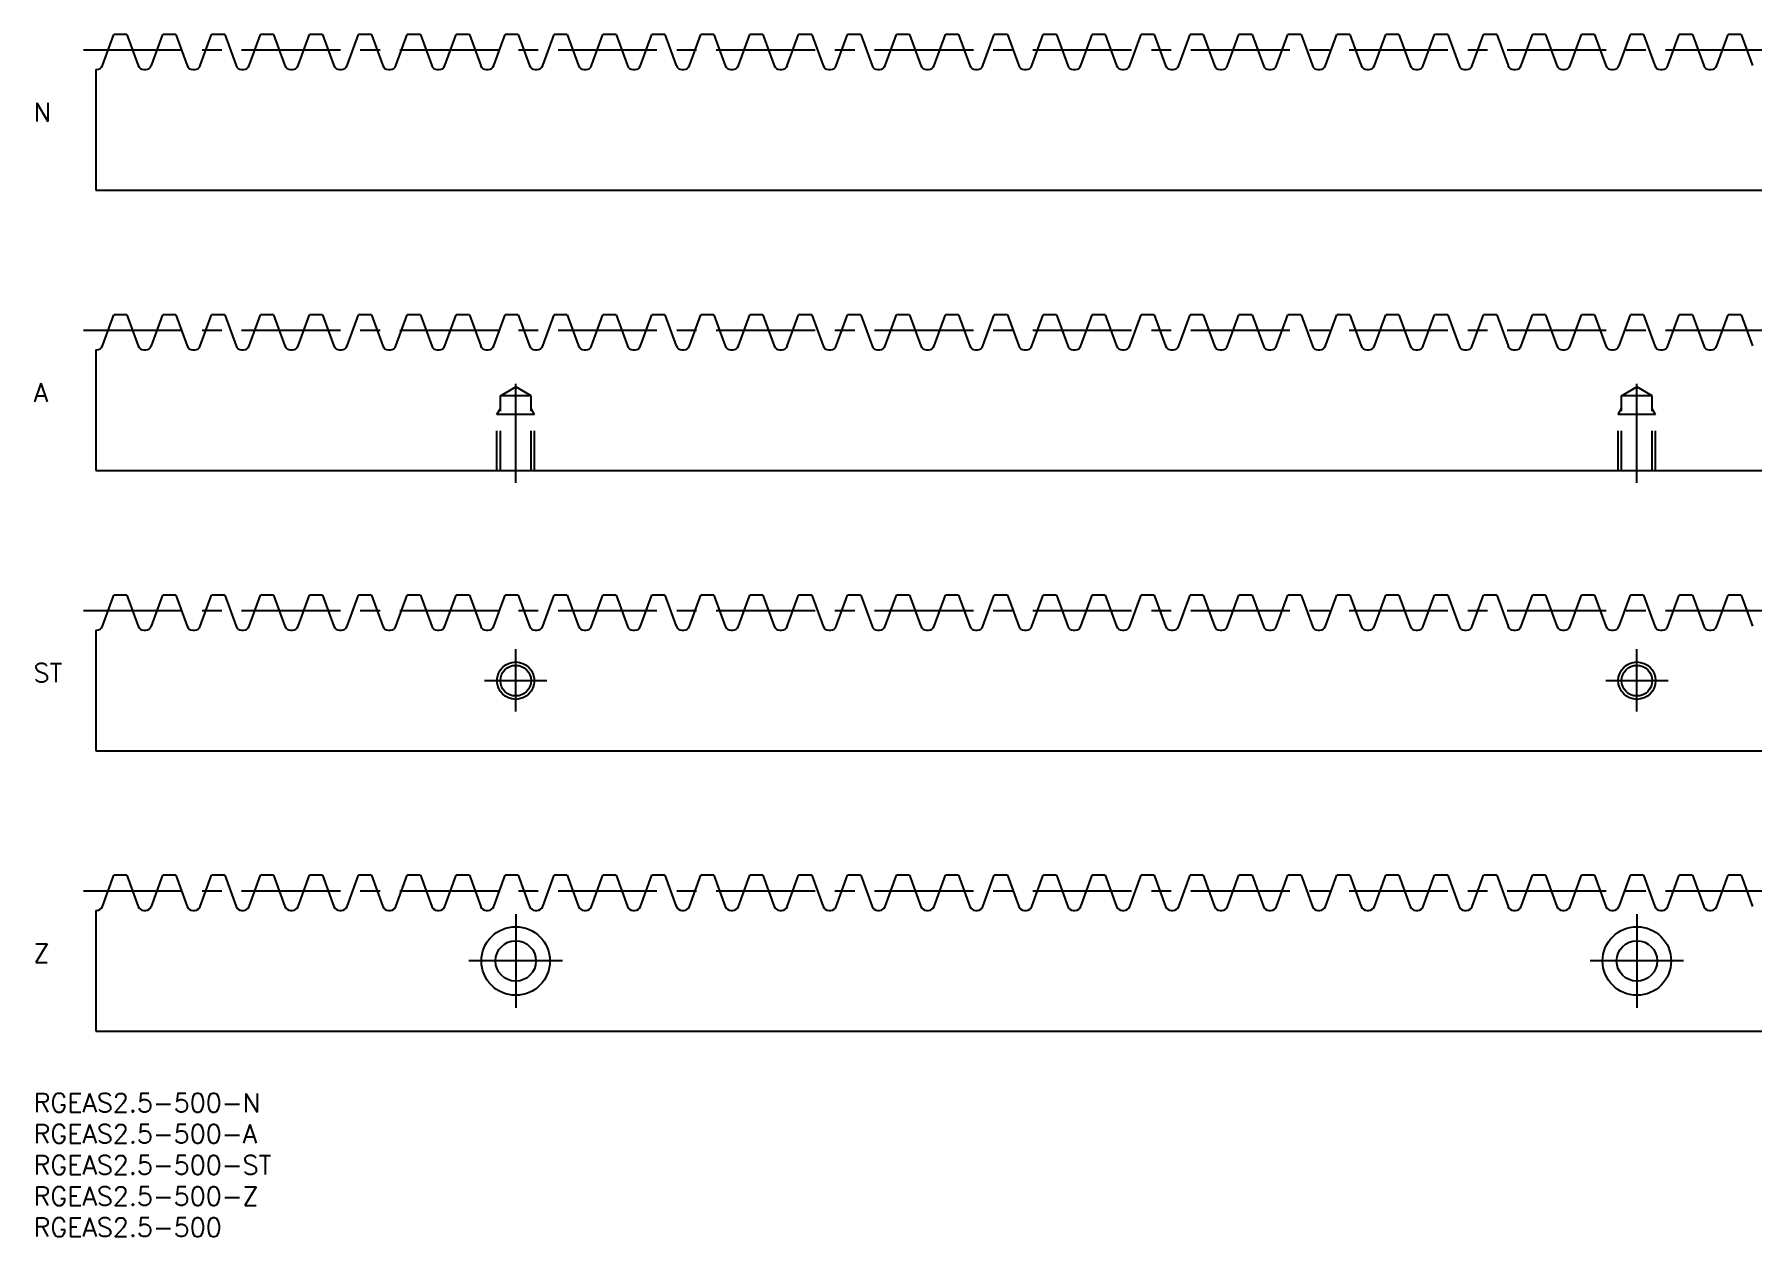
# Model space of a CAD drawing. Extents: x 0 to 552, y -23 to 170.
# Drawn here: x 0.1 to 276, y -23 to 170 of the extents above; entities that cross this region are included whole.
import ezdxf

# ---------------------------------------------------------------- set-up
doc = ezdxf.new("R2010")
doc.units = 0
doc.header["$LTSCALE"] = 0.5
doc.linetypes.add('CENTER', pattern=[50.8, 31.75, -6.35, 6.35, -6.35])
doc.linetypes.add('DASHED', pattern=[19.05, 12.7, -6.35])
for name, color, linetype in [('MSM_CENTER', 1, 'CENTER'), ('MSM_CONTINUOUS', 7, 'CONTINUOUS'), ('MSM_DASHED', 4, 'DASHED'), ('MSM_NARROW', 5, 'CONTINUOUS'), ('MSM_PART_NUMBER', 7, 'CONTINUOUS')]:
    doc.layers.add(name, color=color, linetype=linetype)
doc.styles.get("Standard").update_dxf_attribs({"font": 'txt.shx', "height": 3, "bigfont": 'bigfont.shx'})

msp = doc.modelspace()

# ---------------------------------------------------------------- linework, layer by layer
at = {"layer": 'MSM_CENTER'}
for p, q in [((8, 167.5), (506.8, 167.5)), ((8, 122.5), (506.8, 122.5)), ((77.4, 98), (77.4, 115.42)), ((257.4, 98), (257.4, 115.42)), ((8, 77.5), (506.8, 77.5)), ((77.4, 61.31), (77.4, 71.31)), ((257.4, 61.31), (257.4, 71.31)), ((72.4, 66.25), (82.4, 66.25)), ((252.4, 66.25), (262.4, 66.25)), ((8, 32.5), (506.8, 32.5)), ((77.4, 28.75), (77.4, 13.75)), ((257.4, 28.75), (257.4, 13.75)), ((84.9, 21.25), (69.9, 21.25)), ((264.9, 21.25), (249.9, 21.25))]:
    msp.add_line(p, q, dxfattribs=at)
at = {"layer": 'MSM_CONTINUOUS'}
for p, q in [((11.05, 165), (12.87, 170)), ((14.98, 170), (12.87, 170)), ((14.98, 170), (16.8, 165)), ((18.91, 165), (20.73, 170)), ((22.83, 170), (20.73, 170)), ((22.83, 170), (24.65, 165)), ((26.76, 165), (28.58, 170)), ((30.69, 170), (28.58, 170)), ((30.69, 170), (32.51, 165)), ((34.61, 165), (36.43, 170)), ((38.54, 170), (36.43, 170)), ((38.54, 170), (40.36, 165)), ((42.47, 165), (44.29, 170)), ((46.4, 170), (44.29, 170)), ((46.4, 170), (48.22, 165)), ((50.32, 165), (52.14, 170)), ((54.25, 170), (52.14, 170)), ((54.25, 170), (56.07, 165)), ((58.18, 165), (60, 170)), ((62.1, 170), (60, 170)), ((62.1, 170), (63.92, 165)), ((66.03, 165), (67.85, 170)), ((69.96, 170), (67.85, 170)), ((69.96, 170), (71.78, 165)), ((73.88, 165), (75.7, 170)), ((77.81, 170), (75.7, 170)), ((77.81, 170), (79.63, 165)), ((81.74, 165), (83.56, 170)), ((85.67, 170), (83.56, 170)), ((85.67, 170), (87.49, 165)), ((89.59, 165), (91.41, 170)), ((93.52, 170), (91.41, 170)), ((93.52, 170), (95.34, 165)), ((97.45, 165), (99.27, 170)), ((101.37, 170), (99.27, 170)), ((101.37, 170), (103.19, 165)), ((105.3, 165), (107.12, 170)), ((109.23, 170), (107.12, 170)), ((109.23, 170), (111.05, 165)), ((113.15, 165), (114.97, 170)), ((117.08, 170), (114.97, 170)), ((117.08, 170), (118.9, 165)), ((121.01, 165), (122.83, 170)), ((124.94, 170), (122.83, 170)), ((124.94, 170), (126.76, 165)), ((128.86, 165), (130.68, 170)), ((132.79, 170), (130.68, 170)), ((132.79, 170), (134.61, 165)), ((136.72, 165), (138.54, 170)), ((140.64, 170), (138.54, 170)), ((140.64, 170), (142.46, 165)), ((144.57, 165), (146.39, 170)), ((148.5, 170), (146.39, 170)), ((148.5, 170), (150.32, 165)), ((152.42, 165), (154.24, 170)), ((156.35, 170), (154.24, 170)), ((156.35, 170), (158.17, 165)), ((160.28, 165), (162.1, 170)), ((164.21, 170), (162.1, 170)), ((164.21, 170), (166.03, 165)), ((168.13, 165), (169.95, 170)), ((172.06, 170), (169.95, 170)), ((172.06, 170), (173.88, 165)), ((175.99, 165), (177.81, 170)), ((179.91, 170), (177.81, 170)), ((179.91, 170), (181.73, 165)), ((183.84, 165), (185.66, 170)), ((187.77, 170), (185.66, 170)), ((187.77, 170), (189.59, 165)), ((191.69, 165), (193.51, 170)), ((195.62, 170), (193.51, 170)), ((195.62, 170), (197.44, 165)), ((199.55, 165), (201.37, 170)), ((203.48, 170), (201.37, 170)), ((203.48, 170), (205.3, 165)), ((207.4, 165), (209.22, 170)), ((211.33, 170), (209.22, 170)), ((211.33, 170), (213.15, 165)), ((215.26, 165), (217.08, 170)), ((219.18, 170), (217.08, 170)), ((219.18, 170), (221, 165)), ((223.11, 165), (224.93, 170)), ((227.04, 170), (224.93, 170)), ((227.04, 170), (228.86, 165)), ((230.96, 165), (232.78, 170)), ((234.89, 170), (232.78, 170)), ((234.89, 170), (236.71, 165)), ((238.82, 165), (240.64, 170)), ((242.75, 170), (240.64, 170)), ((242.75, 170), (244.57, 165)), ((246.67, 165), (248.49, 170)), ((250.6, 170), (248.49, 170)), ((250.6, 170), (252.42, 165)), ((254.53, 165), (256.35, 170)), ((258.45, 170), (256.35, 170)), ((258.45, 170), (260.27, 165)), ((262.38, 165), (264.2, 170)), ((266.31, 170), (264.2, 170)), ((266.31, 170), (268.13, 165)), ((270.23, 165), (272.05, 170)), ((274.16, 170), (272.05, 170)), ((274.16, 170), (275.98, 165)), ((10, 164.38), (10.16, 164.38)), ((10, 164.38), (10, 145)), ((17.69, 164.38), (18.01, 164.38)), ((25.55, 164.38), (25.87, 164.38)), ((33.4, 164.38), (33.72, 164.38)), ((41.25, 164.38), (41.58, 164.38)), ((49.11, 164.38), (49.43, 164.38)), ((56.96, 164.38), (57.28, 164.38)), ((64.82, 164.38), (65.14, 164.38)), ((72.67, 164.38), (72.99, 164.38)), ((80.52, 164.38), (80.85, 164.38)), ((88.38, 164.38), (88.7, 164.38)), ((96.23, 164.38), (96.55, 164.38)), ((104.09, 164.38), (104.41, 164.38)), ((111.94, 164.38), (112.26, 164.38)), ((119.79, 164.38), (120.12, 164.38)), ((127.65, 164.38), (127.97, 164.38)), ((135.5, 164.38), (135.82, 164.38)), ((143.36, 164.38), (143.68, 164.38)), ((151.21, 164.38), (151.53, 164.38)), ((159.06, 164.38), (159.39, 164.38)), ((166.92, 164.38), (167.24, 164.38)), ((174.77, 164.38), (175.09, 164.38)), ((182.63, 164.38), (182.95, 164.38)), ((190.48, 164.38), (190.8, 164.38)), ((198.33, 164.38), (198.66, 164.38)), ((206.19, 164.38), (206.51, 164.38)), ((214.04, 164.38), (214.36, 164.38)), ((221.9, 164.38), (222.22, 164.38)), ((229.75, 164.38), (230.07, 164.38)), ((237.6, 164.38), (237.93, 164.38)), ((245.46, 164.38), (245.78, 164.38)), ((253.31, 164.38), (253.63, 164.38)), ((261.17, 164.38), (261.49, 164.38)), ((269.02, 164.38), (269.34, 164.38)), ((10, 145), (504.8, 145)), ((11.05, 120), (12.87, 125)), ((14.98, 125), (12.87, 125)), ((14.98, 125), (16.8, 120)), ((18.91, 120), (20.73, 125)), ((22.83, 125), (20.73, 125)), ((22.83, 125), (24.65, 120)), ((26.76, 120), (28.58, 125)), ((30.69, 125), (28.58, 125)), ((30.69, 125), (32.51, 120)), ((34.61, 120), (36.43, 125)), ((38.54, 125), (36.43, 125)), ((38.54, 125), (40.36, 120)), ((42.47, 120), (44.29, 125)), ((46.4, 125), (44.29, 125)), ((46.4, 125), (48.22, 120)), ((50.32, 120), (52.14, 125)), ((54.25, 125), (52.14, 125)), ((54.25, 125), (56.07, 120)), ((58.18, 120), (60, 125)), ((62.1, 125), (60, 125)), ((62.1, 125), (63.92, 120)), ((66.03, 120), (67.85, 125)), ((69.96, 125), (67.85, 125)), ((69.96, 125), (71.78, 120)), ((73.88, 120), (75.7, 125)), ((77.81, 125), (75.7, 125)), ((77.81, 125), (79.63, 120)), ((81.74, 120), (83.56, 125)), ((85.67, 125), (83.56, 125)), ((85.67, 125), (87.49, 120)), ((89.59, 120), (91.41, 125)), ((93.52, 125), (91.41, 125)), ((93.52, 125), (95.34, 120)), ((97.45, 120), (99.27, 125)), ((101.37, 125), (99.27, 125)), ((101.37, 125), (103.19, 120)), ((105.3, 120), (107.12, 125)), ((109.23, 125), (107.12, 125)), ((109.23, 125), (111.05, 120)), ((113.15, 120), (114.97, 125)), ((117.08, 125), (114.97, 125)), ((117.08, 125), (118.9, 120)), ((121.01, 120), (122.83, 125)), ((124.94, 125), (122.83, 125)), ((124.94, 125), (126.76, 120)), ((128.86, 120), (130.68, 125)), ((132.79, 125), (130.68, 125)), ((132.79, 125), (134.61, 120)), ((136.72, 120), (138.54, 125)), ((140.64, 125), (138.54, 125)), ((140.64, 125), (142.46, 120)), ((144.57, 120), (146.39, 125)), ((148.5, 125), (146.39, 125)), ((148.5, 125), (150.32, 120)), ((152.42, 120), (154.24, 125)), ((156.35, 125), (154.24, 125)), ((156.35, 125), (158.17, 120)), ((160.28, 120), (162.1, 125)), ((164.21, 125), (162.1, 125)), ((164.21, 125), (166.03, 120)), ((168.13, 120), (169.95, 125)), ((172.06, 125), (169.95, 125)), ((172.06, 125), (173.88, 120)), ((175.99, 120), (177.81, 125)), ((179.91, 125), (177.81, 125)), ((179.91, 125), (181.73, 120)), ((183.84, 120), (185.66, 125)), ((187.77, 125), (185.66, 125)), ((187.77, 125), (189.59, 120)), ((191.69, 120), (193.51, 125)), ((195.62, 125), (193.51, 125)), ((195.62, 125), (197.44, 120)), ((199.55, 120), (201.37, 125)), ((203.48, 125), (201.37, 125)), ((203.48, 125), (205.3, 120)), ((207.4, 120), (209.22, 125)), ((211.33, 125), (209.22, 125)), ((211.33, 125), (213.15, 120)), ((215.26, 120), (217.08, 125)), ((219.18, 125), (217.08, 125)), ((219.18, 125), (221, 120)), ((223.11, 120), (224.93, 125)), ((227.04, 125), (224.93, 125)), ((227.04, 125), (228.86, 120)), ((230.96, 120), (232.78, 125)), ((234.89, 125), (232.78, 125)), ((234.89, 125), (236.71, 120)), ((238.82, 120), (240.64, 125)), ((242.75, 125), (240.64, 125)), ((242.75, 125), (244.57, 120)), ((246.67, 120), (248.49, 125)), ((250.6, 125), (248.49, 125)), ((250.6, 125), (252.42, 120)), ((254.53, 120), (256.35, 125)), ((258.45, 125), (256.35, 125)), ((258.45, 125), (260.27, 120)), ((262.38, 120), (264.2, 125)), ((266.31, 125), (264.2, 125)), ((266.31, 125), (268.13, 120)), ((270.23, 120), (272.05, 125)), ((274.16, 125), (272.05, 125)), ((274.16, 125), (275.98, 120)), ((10, 119.38), (10.16, 119.38)), ((10, 119.38), (10, 100)), ((17.69, 119.38), (18.01, 119.38)), ((25.55, 119.38), (25.87, 119.38)), ((33.4, 119.38), (33.72, 119.38)), ((41.25, 119.38), (41.58, 119.38)), ((49.11, 119.38), (49.43, 119.38)), ((56.96, 119.38), (57.28, 119.38)), ((64.82, 119.38), (65.14, 119.38)), ((72.67, 119.38), (72.99, 119.38)), ((80.52, 119.38), (80.85, 119.38)), ((88.38, 119.38), (88.7, 119.38)), ((96.23, 119.38), (96.55, 119.38)), ((104.09, 119.38), (104.41, 119.38)), ((111.94, 119.38), (112.26, 119.38)), ((119.79, 119.38), (120.12, 119.38)), ((127.65, 119.38), (127.97, 119.38)), ((135.5, 119.38), (135.82, 119.38)), ((143.36, 119.38), (143.68, 119.38)), ((151.21, 119.38), (151.53, 119.38)), ((159.06, 119.38), (159.39, 119.38)), ((166.92, 119.38), (167.24, 119.38)), ((174.77, 119.38), (175.09, 119.38)), ((182.63, 119.38), (182.95, 119.38)), ((190.48, 119.38), (190.8, 119.38)), ((198.33, 119.38), (198.66, 119.38)), ((206.19, 119.38), (206.51, 119.38)), ((214.04, 119.38), (214.36, 119.38)), ((221.9, 119.38), (222.22, 119.38)), ((229.75, 119.38), (230.07, 119.38)), ((237.6, 119.38), (237.93, 119.38)), ((245.46, 119.38), (245.78, 119.38)), ((253.31, 119.38), (253.63, 119.38)), ((261.17, 119.38), (261.49, 119.38)), ((269.02, 119.38), (269.34, 119.38)), ((10, 100), (504.8, 100)), ((11.05, 75), (12.87, 80)), ((14.98, 80), (12.87, 80)), ((14.98, 80), (16.8, 75)), ((18.91, 75), (20.73, 80)), ((22.83, 80), (20.73, 80)), ((22.83, 80), (24.65, 75)), ((26.76, 75), (28.58, 80)), ((30.69, 80), (28.58, 80)), ((30.69, 80), (32.51, 75)), ((34.61, 75), (36.43, 80)), ((38.54, 80), (36.43, 80)), ((38.54, 80), (40.36, 75)), ((42.47, 75), (44.29, 80)), ((46.4, 80), (44.29, 80)), ((46.4, 80), (48.22, 75)), ((50.32, 75), (52.14, 80)), ((54.25, 80), (52.14, 80)), ((54.25, 80), (56.07, 75)), ((58.18, 75), (60, 80)), ((62.1, 80), (60, 80)), ((62.1, 80), (63.92, 75)), ((66.03, 75), (67.85, 80)), ((69.96, 80), (67.85, 80)), ((69.96, 80), (71.78, 75)), ((73.88, 75), (75.7, 80)), ((77.81, 80), (75.7, 80)), ((77.81, 80), (79.63, 75)), ((81.74, 75), (83.56, 80)), ((85.67, 80), (83.56, 80)), ((85.67, 80), (87.49, 75)), ((89.59, 75), (91.41, 80)), ((93.52, 80), (91.41, 80)), ((93.52, 80), (95.34, 75)), ((97.45, 75), (99.27, 80)), ((101.37, 80), (99.27, 80)), ((101.37, 80), (103.19, 75)), ((105.3, 75), (107.12, 80)), ((109.23, 80), (107.12, 80)), ((109.23, 80), (111.05, 75)), ((113.15, 75), (114.97, 80)), ((117.08, 80), (114.97, 80)), ((117.08, 80), (118.9, 75)), ((121.01, 75), (122.83, 80)), ((124.94, 80), (122.83, 80)), ((124.94, 80), (126.76, 75)), ((128.86, 75), (130.68, 80)), ((132.79, 80), (130.68, 80)), ((132.79, 80), (134.61, 75)), ((136.72, 75), (138.54, 80)), ((140.64, 80), (138.54, 80)), ((140.64, 80), (142.46, 75)), ((144.57, 75), (146.39, 80)), ((148.5, 80), (146.39, 80)), ((148.5, 80), (150.32, 75)), ((152.42, 75), (154.24, 80)), ((156.35, 80), (154.24, 80)), ((156.35, 80), (158.17, 75)), ((160.28, 75), (162.1, 80)), ((164.21, 80), (162.1, 80)), ((164.21, 80), (166.03, 75)), ((168.13, 75), (169.95, 80)), ((172.06, 80), (169.95, 80)), ((172.06, 80), (173.88, 75)), ((175.99, 75), (177.81, 80)), ((179.91, 80), (177.81, 80)), ((179.91, 80), (181.73, 75)), ((183.84, 75), (185.66, 80)), ((187.77, 80), (185.66, 80)), ((187.77, 80), (189.59, 75)), ((191.69, 75), (193.51, 80)), ((195.62, 80), (193.51, 80)), ((195.62, 80), (197.44, 75)), ((199.55, 75), (201.37, 80)), ((203.48, 80), (201.37, 80)), ((203.48, 80), (205.3, 75)), ((207.4, 75), (209.22, 80)), ((211.33, 80), (209.22, 80)), ((211.33, 80), (213.15, 75)), ((215.26, 75), (217.08, 80)), ((219.18, 80), (217.08, 80)), ((219.18, 80), (221, 75)), ((223.11, 75), (224.93, 80)), ((227.04, 80), (224.93, 80)), ((227.04, 80), (228.86, 75)), ((230.96, 75), (232.78, 80)), ((234.89, 80), (232.78, 80)), ((234.89, 80), (236.71, 75)), ((238.82, 75), (240.64, 80)), ((242.75, 80), (240.64, 80)), ((242.75, 80), (244.57, 75)), ((246.67, 75), (248.49, 80)), ((250.6, 80), (248.49, 80)), ((250.6, 80), (252.42, 75)), ((254.53, 75), (256.35, 80)), ((258.45, 80), (256.35, 80)), ((258.45, 80), (260.27, 75)), ((262.38, 75), (264.2, 80)), ((266.31, 80), (264.2, 80)), ((266.31, 80), (268.13, 75)), ((270.23, 75), (272.05, 80)), ((274.16, 80), (272.05, 80)), ((274.16, 80), (275.98, 75)), ((10, 74.38), (10.16, 74.38)), ((10, 74.38), (10, 55)), ((17.69, 74.38), (18.01, 74.38)), ((25.55, 74.38), (25.87, 74.38)), ((33.4, 74.38), (33.72, 74.38)), ((41.25, 74.38), (41.58, 74.38)), ((49.11, 74.38), (49.43, 74.38)), ((56.96, 74.38), (57.28, 74.38)), ((64.82, 74.38), (65.14, 74.38)), ((72.67, 74.38), (72.99, 74.38)), ((80.52, 74.38), (80.85, 74.38)), ((88.38, 74.38), (88.7, 74.38)), ((96.23, 74.38), (96.55, 74.38)), ((104.09, 74.38), (104.41, 74.38)), ((111.94, 74.38), (112.26, 74.38)), ((119.79, 74.38), (120.12, 74.38)), ((127.65, 74.38), (127.97, 74.38)), ((135.5, 74.38), (135.82, 74.38)), ((143.36, 74.38), (143.68, 74.38)), ((151.21, 74.38), (151.53, 74.38)), ((159.06, 74.38), (159.39, 74.38)), ((166.92, 74.38), (167.24, 74.38)), ((174.77, 74.38), (175.09, 74.38)), ((182.63, 74.38), (182.95, 74.38)), ((190.48, 74.38), (190.8, 74.38)), ((198.33, 74.38), (198.66, 74.38)), ((206.19, 74.38), (206.51, 74.38)), ((214.04, 74.38), (214.36, 74.38)), ((221.9, 74.38), (222.22, 74.38)), ((229.75, 74.38), (230.07, 74.38)), ((237.6, 74.38), (237.93, 74.38)), ((245.46, 74.38), (245.78, 74.38)), ((253.31, 74.38), (253.63, 74.38)), ((261.17, 74.38), (261.49, 74.38)), ((269.02, 74.38), (269.34, 74.38)), ((10, 55), (504.8, 55)), ((11.05, 30), (12.87, 35)), ((14.98, 35), (12.87, 35)), ((14.98, 35), (16.8, 30)), ((18.91, 30), (20.73, 35)), ((22.83, 35), (20.73, 35)), ((22.83, 35), (24.65, 30)), ((26.76, 30), (28.58, 35)), ((30.69, 35), (28.58, 35)), ((30.69, 35), (32.51, 30)), ((34.61, 30), (36.43, 35)), ((38.54, 35), (36.43, 35)), ((38.54, 35), (40.36, 30)), ((42.47, 30), (44.29, 35)), ((46.4, 35), (44.29, 35)), ((46.4, 35), (48.22, 30)), ((50.32, 30), (52.14, 35)), ((54.25, 35), (52.14, 35)), ((54.25, 35), (56.07, 30)), ((58.18, 30), (60, 35)), ((62.1, 35), (60, 35)), ((62.1, 35), (63.92, 30)), ((66.03, 30), (67.85, 35)), ((69.96, 35), (67.85, 35)), ((69.96, 35), (71.78, 30)), ((73.88, 30), (75.7, 35)), ((77.81, 35), (75.7, 35)), ((77.81, 35), (79.63, 30)), ((81.74, 30), (83.56, 35)), ((85.67, 35), (83.56, 35)), ((85.67, 35), (87.49, 30)), ((89.59, 30), (91.41, 35)), ((93.52, 35), (91.41, 35)), ((93.52, 35), (95.34, 30)), ((97.45, 30), (99.27, 35)), ((101.37, 35), (99.27, 35)), ((101.37, 35), (103.19, 30)), ((105.3, 30), (107.12, 35)), ((109.23, 35), (107.12, 35)), ((109.23, 35), (111.05, 30)), ((113.15, 30), (114.97, 35)), ((117.08, 35), (114.97, 35)), ((117.08, 35), (118.9, 30)), ((121.01, 30), (122.83, 35)), ((124.94, 35), (122.83, 35)), ((124.94, 35), (126.76, 30)), ((128.86, 30), (130.68, 35)), ((132.79, 35), (130.68, 35)), ((132.79, 35), (134.61, 30)), ((136.72, 30), (138.54, 35)), ((140.64, 35), (138.54, 35)), ((140.64, 35), (142.46, 30)), ((144.57, 30), (146.39, 35)), ((148.5, 35), (146.39, 35)), ((148.5, 35), (150.32, 30)), ((152.42, 30), (154.24, 35)), ((156.35, 35), (154.24, 35)), ((156.35, 35), (158.17, 30)), ((160.28, 30), (162.1, 35)), ((164.21, 35), (162.1, 35)), ((164.21, 35), (166.03, 30)), ((168.13, 30), (169.95, 35)), ((172.06, 35), (169.95, 35)), ((172.06, 35), (173.88, 30)), ((175.99, 30), (177.81, 35)), ((179.91, 35), (177.81, 35)), ((179.91, 35), (181.73, 30)), ((183.84, 30), (185.66, 35)), ((187.77, 35), (185.66, 35)), ((187.77, 35), (189.59, 30)), ((191.69, 30), (193.51, 35)), ((195.62, 35), (193.51, 35)), ((195.62, 35), (197.44, 30)), ((199.55, 30), (201.37, 35)), ((203.48, 35), (201.37, 35)), ((203.48, 35), (205.3, 30)), ((207.4, 30), (209.22, 35)), ((211.33, 35), (209.22, 35)), ((211.33, 35), (213.15, 30)), ((215.26, 30), (217.08, 35)), ((219.18, 35), (217.08, 35)), ((219.18, 35), (221, 30)), ((223.11, 30), (224.93, 35)), ((227.04, 35), (224.93, 35)), ((227.04, 35), (228.86, 30)), ((230.96, 30), (232.78, 35)), ((234.89, 35), (232.78, 35)), ((234.89, 35), (236.71, 30)), ((238.82, 30), (240.64, 35)), ((242.75, 35), (240.64, 35)), ((242.75, 35), (244.57, 30)), ((246.67, 30), (248.49, 35)), ((250.6, 35), (248.49, 35)), ((250.6, 35), (252.42, 30)), ((254.53, 30), (256.35, 35)), ((258.45, 35), (256.35, 35)), ((258.45, 35), (260.27, 30)), ((262.38, 30), (264.2, 35)), ((266.31, 35), (264.2, 35)), ((266.31, 35), (268.13, 30)), ((270.23, 30), (272.05, 35)), ((274.16, 35), (272.05, 35)), ((274.16, 35), (275.98, 30)), ((10, 29.38), (10.16, 29.38)), ((10, 29.38), (10, 10)), ((17.69, 29.38), (18.01, 29.38)), ((25.55, 29.38), (25.87, 29.38)), ((33.4, 29.38), (33.72, 29.38)), ((41.25, 29.38), (41.58, 29.38)), ((49.11, 29.38), (49.43, 29.38)), ((56.96, 29.38), (57.28, 29.38)), ((64.82, 29.38), (65.14, 29.38)), ((72.67, 29.38), (72.99, 29.38)), ((80.52, 29.38), (80.85, 29.38)), ((88.38, 29.38), (88.7, 29.38)), ((96.23, 29.38), (96.55, 29.38)), ((104.09, 29.38), (104.41, 29.38)), ((111.94, 29.38), (112.26, 29.38)), ((119.79, 29.38), (120.12, 29.38)), ((127.65, 29.38), (127.97, 29.38)), ((135.5, 29.38), (135.82, 29.38)), ((143.36, 29.38), (143.68, 29.38)), ((151.21, 29.38), (151.53, 29.38)), ((159.06, 29.38), (159.39, 29.38)), ((166.92, 29.38), (167.24, 29.38)), ((174.77, 29.38), (175.09, 29.38)), ((182.63, 29.38), (182.95, 29.38)), ((190.48, 29.38), (190.8, 29.38)), ((198.33, 29.38), (198.66, 29.38)), ((206.19, 29.38), (206.51, 29.38)), ((214.04, 29.38), (214.36, 29.38)), ((221.9, 29.38), (222.22, 29.38)), ((229.75, 29.38), (230.07, 29.38)), ((237.6, 29.38), (237.93, 29.38)), ((245.46, 29.38), (245.78, 29.38)), ((253.31, 29.38), (253.63, 29.38)), ((261.17, 29.38), (261.49, 29.38)), ((269.02, 29.38), (269.34, 29.38)), ((10, 10), (504.8, 10))]:
    msp.add_line(p, q, dxfattribs=at)
for centre, radius in [((77.4, 66.25), 2.46), ((257.4, 66.25), 2.46), ((77.4, 21.25), 5.5), ((257.4, 21.25), 5.5), ((77.4, 21.25), 3.25), ((257.4, 21.25), 3.25)]:
    msp.add_circle(centre, radius, dxfattribs=at)
for centre, start, end in [((10.16, 165.32), 270, 340), ((17.69, 165.32), 200, 270), ((18.01, 165.32), 270, 340), ((25.55, 165.32), 200, 270), ((25.87, 165.32), 270, 340), ((33.4, 165.32), 200, 270), ((33.72, 165.32), 270, 340), ((41.25, 165.32), 200, 270), ((41.58, 165.32), 270, 340), ((49.11, 165.32), 200, 270), ((49.43, 165.32), 270, 340), ((56.96, 165.32), 200, 270), ((57.28, 165.32), 270, 340), ((64.82, 165.32), 200, 270), ((65.14, 165.32), 270, 340), ((72.67, 165.32), 200, 270), ((72.99, 165.32), 270, 340), ((80.52, 165.32), 200, 270), ((80.85, 165.32), 270, 340), ((88.38, 165.32), 200, 270), ((88.7, 165.32), 270, 340), ((96.23, 165.32), 200, 270), ((96.55, 165.32), 270, 340), ((104.09, 165.32), 200, 270), ((104.41, 165.32), 270, 340), ((111.94, 165.32), 200, 270), ((112.26, 165.32), 270, 340), ((119.79, 165.32), 200, 270), ((120.12, 165.32), 270, 340), ((127.65, 165.32), 200, 270), ((127.97, 165.32), 270, 340), ((135.5, 165.32), 200, 270), ((135.82, 165.32), 270, 340), ((143.36, 165.32), 200, 270), ((143.68, 165.32), 270, 340), ((151.21, 165.32), 200, 270), ((151.53, 165.32), 270, 340), ((159.06, 165.32), 200, 270), ((159.39, 165.32), 270, 340), ((166.92, 165.32), 200, 270), ((167.24, 165.32), 270, 340), ((174.77, 165.32), 200, 270), ((175.09, 165.32), 270, 340), ((182.63, 165.32), 200, 270), ((182.95, 165.32), 270, 340), ((190.48, 165.32), 200, 270), ((190.8, 165.32), 270, 340), ((198.33, 165.32), 200, 270), ((198.66, 165.32), 270, 340), ((206.19, 165.32), 200, 270), ((206.51, 165.32), 270, 340), ((214.04, 165.32), 200, 270), ((214.36, 165.32), 270, 340), ((221.9, 165.32), 200, 270), ((222.22, 165.32), 270, 340), ((229.75, 165.32), 200, 270), ((230.07, 165.32), 270, 340), ((237.6, 165.32), 200, 270), ((237.93, 165.32), 270, 340), ((245.46, 165.32), 200, 270), ((245.78, 165.32), 270, 340), ((253.31, 165.32), 200, 270), ((253.63, 165.32), 270, 340), ((261.17, 165.32), 200, 270), ((261.49, 165.32), 270, 340), ((269.02, 165.32), 200, 270), ((269.34, 165.32), 270, 340), ((10.16, 120.32), 270, 340), ((17.69, 120.32), 200, 270), ((18.01, 120.32), 270, 340), ((25.55, 120.32), 200, 270), ((25.87, 120.32), 270, 340), ((33.4, 120.32), 200, 270), ((33.72, 120.32), 270, 340), ((41.25, 120.32), 200, 270), ((41.58, 120.32), 270, 340), ((49.11, 120.32), 200, 270), ((49.43, 120.32), 270, 340), ((56.96, 120.32), 200, 270), ((57.28, 120.32), 270, 340), ((64.82, 120.32), 200, 270), ((65.14, 120.32), 270, 340), ((72.67, 120.32), 200, 270), ((72.99, 120.32), 270, 340), ((80.52, 120.32), 200, 270), ((80.85, 120.32), 270, 340), ((88.38, 120.32), 200, 270), ((88.7, 120.32), 270, 340), ((96.23, 120.32), 200, 270), ((96.55, 120.32), 270, 340), ((104.09, 120.32), 200, 270), ((104.41, 120.32), 270, 340), ((111.94, 120.32), 200, 270), ((112.26, 120.32), 270, 340), ((119.79, 120.32), 200, 270), ((120.12, 120.32), 270, 340), ((127.65, 120.32), 200, 270), ((127.97, 120.32), 270, 340), ((135.5, 120.32), 200, 270), ((135.82, 120.32), 270, 340), ((143.36, 120.32), 200, 270), ((143.68, 120.32), 270, 340), ((151.21, 120.32), 200, 270), ((151.53, 120.32), 270, 340), ((159.06, 120.32), 200, 270), ((159.39, 120.32), 270, 340), ((166.92, 120.32), 200, 270), ((167.24, 120.32), 270, 340), ((174.77, 120.32), 200, 270), ((175.09, 120.32), 270, 340), ((182.63, 120.32), 200, 270), ((182.95, 120.32), 270, 340), ((190.48, 120.32), 200, 270), ((190.8, 120.32), 270, 340), ((198.33, 120.32), 200, 270), ((198.66, 120.32), 270, 340), ((206.19, 120.32), 200, 270), ((206.51, 120.32), 270, 340), ((214.04, 120.32), 200, 270), ((214.36, 120.32), 270, 340), ((221.9, 120.32), 200, 270), ((222.22, 120.32), 270, 340), ((229.75, 120.32), 200, 270), ((230.07, 120.32), 270, 340), ((237.6, 120.32), 200, 270), ((237.93, 120.32), 270, 340), ((245.46, 120.32), 200, 270), ((245.78, 120.32), 270, 340), ((253.31, 120.32), 200, 270), ((253.63, 120.32), 270, 340), ((261.17, 120.32), 200, 270), ((261.49, 120.32), 270, 340), ((269.02, 120.32), 200, 270), ((269.34, 120.32), 270, 340), ((10.16, 75.32), 270, 340), ((17.69, 75.32), 200, 270), ((18.01, 75.32), 270, 340), ((25.55, 75.32), 200, 270), ((25.87, 75.32), 270, 340), ((33.4, 75.32), 200, 270), ((33.72, 75.32), 270, 340), ((41.25, 75.32), 200, 270), ((41.58, 75.32), 270, 340), ((49.11, 75.32), 200, 270), ((49.43, 75.32), 270, 340), ((56.96, 75.32), 200, 270), ((57.28, 75.32), 270, 340), ((64.82, 75.32), 200, 270), ((65.14, 75.32), 270, 340), ((72.67, 75.32), 200, 270), ((72.99, 75.32), 270, 340), ((80.52, 75.32), 200, 270), ((80.85, 75.32), 270, 340), ((88.38, 75.32), 200, 270), ((88.7, 75.32), 270, 340), ((96.23, 75.32), 200, 270), ((96.55, 75.32), 270, 340), ((104.09, 75.32), 200, 270), ((104.41, 75.32), 270, 340), ((111.94, 75.32), 200, 270), ((112.26, 75.32), 270, 340), ((119.79, 75.32), 200, 270), ((120.12, 75.32), 270, 340), ((127.65, 75.32), 200, 270), ((127.97, 75.32), 270, 340), ((135.5, 75.32), 200, 270), ((135.82, 75.32), 270, 340), ((143.36, 75.32), 200, 270), ((143.68, 75.32), 270, 340), ((151.21, 75.32), 200, 270), ((151.53, 75.32), 270, 340), ((159.06, 75.32), 200, 270), ((159.39, 75.32), 270, 340), ((166.92, 75.32), 200, 270), ((167.24, 75.32), 270, 340), ((174.77, 75.32), 200, 270), ((175.09, 75.32), 270, 340), ((182.63, 75.32), 200, 270), ((182.95, 75.32), 270, 340), ((190.48, 75.32), 200, 270), ((190.8, 75.32), 270, 340), ((198.33, 75.32), 200, 270), ((198.66, 75.32), 270, 340), ((206.19, 75.32), 200, 270), ((206.51, 75.32), 270, 340), ((214.04, 75.32), 200, 270), ((214.36, 75.32), 270, 340), ((221.9, 75.32), 200, 270), ((222.22, 75.32), 270, 340), ((229.75, 75.32), 200, 270), ((230.07, 75.32), 270, 340), ((237.6, 75.32), 200, 270), ((237.93, 75.32), 270, 340), ((245.46, 75.32), 200, 270), ((245.78, 75.32), 270, 340), ((253.31, 75.32), 200, 270), ((253.63, 75.32), 270, 340), ((261.17, 75.32), 200, 270), ((261.49, 75.32), 270, 340), ((269.02, 75.32), 200, 270), ((269.34, 75.32), 270, 340), ((10.16, 30.32), 270, 340), ((17.69, 30.32), 200, 270), ((18.01, 30.32), 270, 340), ((25.55, 30.32), 200, 270), ((25.87, 30.32), 270, 340), ((33.4, 30.32), 200, 270), ((33.72, 30.32), 270, 340), ((41.25, 30.32), 200, 270), ((41.58, 30.32), 270, 340), ((49.11, 30.32), 200, 270), ((49.43, 30.32), 270, 340), ((56.96, 30.32), 200, 270), ((57.28, 30.32), 270, 340), ((64.82, 30.32), 200, 270), ((65.14, 30.32), 270, 340), ((72.67, 30.32), 200, 270), ((72.99, 30.32), 270, 340), ((80.52, 30.32), 200, 270), ((80.85, 30.32), 270, 340), ((88.38, 30.32), 200, 270), ((88.7, 30.32), 270, 340), ((96.23, 30.32), 200, 270), ((96.55, 30.32), 270, 340), ((104.09, 30.32), 200, 270), ((104.41, 30.32), 270, 340), ((111.94, 30.32), 200, 270), ((112.26, 30.32), 270, 340), ((119.79, 30.32), 200, 270), ((120.12, 30.32), 270, 340), ((127.65, 30.32), 200, 270), ((127.97, 30.32), 270, 340), ((135.5, 30.32), 200, 270), ((135.82, 30.32), 270, 340), ((143.36, 30.32), 200, 270), ((143.68, 30.32), 270, 340), ((151.21, 30.32), 200, 270), ((151.53, 30.32), 270, 340), ((159.06, 30.32), 200, 270), ((159.39, 30.32), 270, 340), ((166.92, 30.32), 200, 270), ((167.24, 30.32), 270, 340), ((174.77, 30.32), 200, 270), ((175.09, 30.32), 270, 340), ((182.63, 30.32), 200, 270), ((182.95, 30.32), 270, 340), ((190.48, 30.32), 200, 270), ((190.8, 30.32), 270, 340), ((198.33, 30.32), 200, 270), ((198.66, 30.32), 270, 340), ((206.19, 30.32), 200, 270), ((206.51, 30.32), 270, 340), ((214.04, 30.32), 200, 270), ((214.36, 30.32), 270, 340), ((221.9, 30.32), 200, 270), ((222.22, 30.32), 270, 340), ((229.75, 30.32), 200, 270), ((230.07, 30.32), 270, 340), ((237.6, 30.32), 200, 270), ((237.93, 30.32), 270, 340), ((245.46, 30.32), 200, 270), ((245.78, 30.32), 270, 340), ((253.31, 30.32), 200, 270), ((253.63, 30.32), 270, 340), ((261.17, 30.32), 200, 270), ((261.49, 30.32), 270, 340), ((269.02, 30.32), 200, 270), ((269.34, 30.32), 270, 340)]:
    msp.add_arc(centre, 0.95, start, end, dxfattribs=at)
at = {"layer": 'MSM_DASHED'}
for p, q in [((74.94, 112), (77.4, 113.42)), ((79.86, 112), (77.4, 113.42)), ((254.94, 112), (257.4, 113.42)), ((259.86, 112), (257.4, 113.42)), ((79.86, 112), (74.94, 112)), ((74.94, 100), (74.94, 112)), ((79.86, 100), (79.86, 112)), ((259.86, 112), (254.94, 112)), ((254.94, 100), (254.94, 112)), ((259.86, 100), (259.86, 112)), ((74.4, 109), (74.94, 109.94)), ((80.4, 109), (74.4, 109)), ((74.4, 100), (74.4, 109)), ((80.4, 109), (79.86, 109.94)), ((80.4, 100), (80.4, 109)), ((254.4, 109), (254.94, 109.94)), ((260.4, 109), (254.4, 109)), ((254.4, 100), (254.4, 109)), ((260.4, 109), (259.86, 109.94)), ((260.4, 100), (260.4, 109))]:
    msp.add_line(p, q, dxfattribs=at)
at = {"layer": 'MSM_NARROW'}
for centre in [(77.4, 66.25), (257.4, 66.25)]:
    msp.add_circle(centre, 3, dxfattribs=at)

# ---------------------------------------------------------------- texts
at = {"layer": 'MSM_PART_NUMBER', "linetype": 'CONTINUOUS'}
for s, p in [('N', (0, 156)), ('A', (0, 111)), ('ST', (0, 66)), ('Z', (0, 21)), ('RGEAS2.5-500-N', (0, -3)), ('RGEAS2.5-500-A', (0, -8)), ('RGEAS2.5-500-ST', (0, -13)), ('RGEAS2.5-500-Z', (0, -18)), ('RGEAS2.5-500', (0, -23))]:
    msp.add_text(s, height=3, dxfattribs=at).set_placement(p)

doc.saveas('drawing.dxf')
